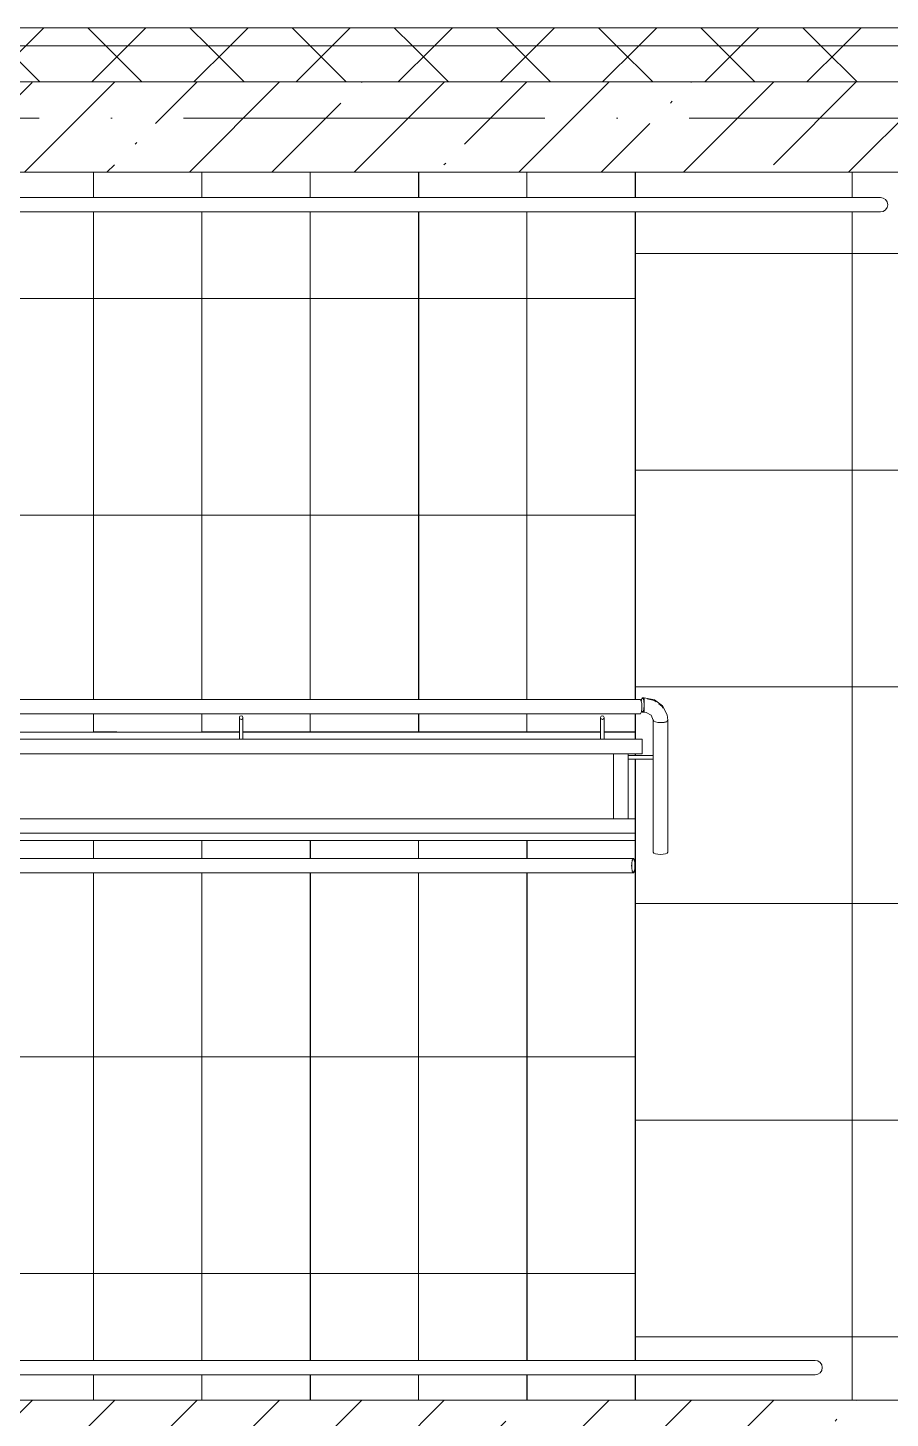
# Model space of a CAD drawing. Header units: millimetres. Extents: x -6467 to 106027, y -7090 to 195095.
# Drawn here: x 20228 to 22615, y 146645 to 150495 of the extents above; entities that cross this region are included whole.
import ezdxf

# ---------------------------------------------------------------- set-up
doc = ezdxf.new("R2010")
doc.units = ezdxf.units.MM
doc.linetypes.add('50_200_ШТРИХ_1Т_ш5_п1_п1_', pattern=[1400, 1000, -200, 0, -200])
for name, color, linetype, lineweight in [('A-WALL', 7, 'Continuous', 5), ('A-WALL-FNSH-1', 7, 'Continuous', 5), ('Ограждение', 7, 'Continuous', 9)]:
    doc.layers.add(name, color=color, linetype=linetype, lineweight=lineweight)
for name, color, linetype, lineweight, true_color in [('S-STRS-1', 7, 'Continuous', 9, 0xaaaaaa), ('S-STRS-2', 7, 'Continuous', 5, 0xbfbfbf), ('Оси-3', 7, '50_200_ШТРИХ_1Т_ш5_п1_п1_', 9, 0xaaaaaa)]:
    doc.layers.add(name, color=color, linetype=linetype, lineweight=lineweight, true_color=true_color)
pattern_1 = [(45, (109.45, 102614.03), (-228.0985, 228.0985), []), (45, (337.55, 102614.03), (-228.0985, 228.0985), [403.225, -80.645, 6.706, -73.939])]
pattern_2 = [(0, (21909.45, 148545.1), (0, 600), []), (90, (21909.45, 148545.1), (-600, 4e-14), [])]
pattern_3 = [(180, (18009.45, 148245.1), (7e-14, -600), []), (270, (18009.45, 148245.1), (600, 4e-14), [])]
pattern_4 = [(45, (109.45, 102614.03), (-141.42136, 141.42136), []), (135, (109.45, 102614.03), (-141.42136, -141.42136), [])]

# ---------------------------------------------------------------- blocks, each defined once
blk = doc.blocks.new('О_Элемент поручня_Пристенный_Двухуровневый_Труба_ГОСТ 87321 - О_Элемент поручня_Пристенный_Двухуровневый_Труба_ГОСТ 8732-78 2-21433407-АИ_План этажа Радиаторы_3')
at = {"layer": 'Ограждение'}
for p, q in [((-4640, 0), (-242, 0)), ((-242, -40), (-4640, -40))]:
    blk.add_line(p, q, dxfattribs=at)
blk.add_arc((-4640, -20), 20, 90, 270, dxfattribs=at)
blk = doc.blocks.new('О_Элемент поручня_Пристенный_Двухуровневый_Труба_ГОСТ 87321 - О_Элемент поручня_Пристенный_Двухуровневый_Труба_ГОСТ 8732-78 2-V127-АИ_План этажа Радиаторы_3')
at = {"layer": 'Ограждение'}
for p, q in [((-4640, 0), (280, 0)), ((280, -40), (-4640, -40))]:
    blk.add_line(p, q, dxfattribs=at)
blk.add_arc((280, -20), 20, 270, 90, dxfattribs=at)
blk = doc.blocks.new('О_Кронштейн_Форма Г_Круг_ГОСТ 25901 - О_Кронштейн_Форма Г_Круг_ГОСТ 2590-2006 2-25607096-АИ_План этажа Радиаторы_3')
at = {"layer": 'Ограждение'}
for p, q in [((11529.6, 57215.3), (11594.6, 57215.3)), ((11594.6, 57215.3), (11599.6, 57215.3)), ((11594.6, 57205.3), (11529.6, 57205.3)), ((11598.1, 57205.3), (11594.6, 57205.3))]:
    blk.add_line(p, q, dxfattribs=at)
blk = doc.blocks.new('О_Элемент ограждения_Обод_Труба_ГОСТ 1 - О_Элемент ограждения_Обод_Труба_ГОСТ 8645-68 2-V128-АИ_План этажа Радиаторы_3')
at = {"layer": 'Ограждение'}
for p, q in [((-180, 20), (0, 20)), ((0, 20), (0, -20)), ((0, -20), (-180, -20))]:
    blk.add_line(p, q, dxfattribs=at)
blk = doc.blocks.new('О_Элемент поручня_Маршевый_Труба_ГОСТ 1 - О_Элемент поручня_Маршевый_Труба_ГОСТ 8732-78 2-V129-АИ_План этажа Радиаторы_3')
at = {"layer": 'Ограждение'}
for p, q in [((-371.3, 40), (-6.4, 40)), ((-6.4, 0), (-371.3, 0))]:
    blk.add_line(p, q, dxfattribs=at)
for centre, start_param, end_param in [((-371.3, 20), 0, 0.261799), ((-371.3, 20), 5.834386, 6.283185), ((-6.4, 20), 4.712389, 6.283185), ((-371.3, 20), 2.917193, 3.141593), ((-371.3, 20), 3.141593, 4.712389), ((-371.3, 20), 4.712389, 5.385587), ((-6.4, 20), 3.141593, 4.712389)]:
    blk.add_ellipse(centre, major_axis=(0, 20), ratio=0.322266, start_param=start_param, end_param=end_param, dxfattribs=at)
blk = doc.blocks.new('О_Элемент поручня_Загиб_Труба_ГОСТ 1 - О_Элемент поручня_Загиб_Труба_ГОСТ 8732-78 2-V130-АИ_План этажа Радиаторы_3')
at = {"layer": 'Ограждение'}
for p, q in [((21825, 46026.1), (21825, 46025)), ((21825, 46025), (21825, 46016.9)), ((21825, 46016.2), (21825, 45999.7)), ((21825, 45999.7), (21825, 45995)), ((21825, 45995), (21825, 45991.1)), ((21825, 45991.1), (21825, 45986.1)), ((21825, 45988.6), (21825, 45990.7)), ((21825, 45987.6), (21825, 45987.7))]:
    blk.add_line(p, q, dxfattribs=at)
at = {"layer": 'Ограждение', "flags": 128}
for points in [[(21825, 46026.1), (21852.9, 46020.1), (21875.3, 46003.2), (21888, 45978.7), (21890, 45963.5)], [(21833, 46022.9), (21852.5, 46018.6), (21857.8, 46014.6)], [(21865.2, 46008.9), (21874.5, 46001.8), (21876.6, 45997.6)], [(21850, 45963.5), (21844.5, 45977.6), (21830.3, 45985.6), (21825, 45986.1)]]:
    blk.add_lwpolyline(points, dxfattribs=at)
at = {"layer": 'Ограждение'}
for start_param, end_param in [(2.879793, 3.141593), (3.141593, 4.712389), (5.295991, 5.449522), (5.546052, 5.759587), (0, 0.261799)]:
    blk.add_ellipse((21870, 45963.5), major_axis=(20, 0), ratio=0.322266, start_param=start_param, end_param=end_param, dxfattribs=at)
blk = doc.blocks.new('О_Элемент поручня_Площадочный_Одноуровневый_ГОСТ 1 - О_Элемент поручня_Площадочный_Одноуровневый_ГОСТ 8732-78 2-V131-АИ_План этажа Радиаторы_3')
at = {"layer": 'Ограждение'}
for p, q in [((4.7, 40), (0, 40)), ((0, 40), (0, 39.3)), ((0, 36), (0, 37.9)), ((0, 36), (0, 37.9)), ((0, 13.2), (0, 10)), ((0, 0.7), (0, 0)), ((0, 0), (4.7, 0))]:
    blk.add_line(p, q, dxfattribs=at)
at = {"layer": 'Ограждение', "flags": 128}
for points in [[(0, 20), (0.1, 24.5), (0.5, 28.7), (1, 32.5), (1.8, 35.6), (2.7, 38), (3.7, 39.5), (4.7, 40)], [(4.7, 40), (5.8, 39.5), (6.8, 38)], [(4.7, 0), (3.7, 0.5), (2.7, 2), (1.8, 4.4), (1, 7.5), (0.5, 11.3), (0.1, 15.5), (0, 20)], [(7.2, 35.2), (6.3, 37.3), (5.2, 38.4), (4.2, 38.4), (3.2, 37.3), (2.2, 35.2), (1.5, 32.3), (0.9, 28.6), (0.5, 24.4), (0.4, 20)], [(0.4, 20), (0.5, 15.6), (0.9, 11.4), (1.5, 7.7), (2.2, 4.8), (3.2, 2.7), (4.2, 1.6), (5.2, 1.6), (6.3, 2.7), (7.2, 4.8), (8, 7.7), (8.4, 9.9)], [(8.4, 7.5), (7.7, 4.4), (6.8, 2), (5.8, 0.5), (4.7, 0)]]:
    blk.add_lwpolyline(points, dxfattribs=at)
blk = doc.blocks.new('О_Элемент ограждения_Обод_Труба_ГОСТ 8645-68 - О_Элемент ограждения_Обод_Труба_ГОСТ 8645-68-V174-АИ_План этажа Радиаторы_3')
at = {"layer": 'Ограждение'}
for p, q in [((-3900, -20), (-3900, 20)), ((-3900, 20), (0, 20)), ((-3880, -20), (-3900, -20)), ((0, -20), (-3840, -20))]:
    blk.add_line(p, q, dxfattribs=at)
blk = doc.blocks.new('О_Элемент поручня_Маршевый_Труба_ГОСТ 8732-78 - О_Элемент поручня_Маршевый_Труба_ГОСТ 8732-78-26169632-АИ_План этажа Радиаторы_3')
at = {"layer": 'Ограждение'}
for p, q in [((-13.2, 40), (-3902.6, 40)), ((-3902.6, 0), (-13.2, 0))]:
    blk.add_line(p, q, dxfattribs=at)
at = {"layer": 'Ограждение', "flags": 128}
for points in [[(-3907.3, 20), (-3907.2, 24.5), (-3906.9, 28.7), (-3906.3, 32.5), (-3905.6, 35.6), (-3904.7, 38), (-3903.7, 39.5), (-3902.6, 40)], [(-3902.6, 40), (-3901.6, 39.5), (-3900.6, 38), (-3899.7, 35.6), (-3898.9, 32.5), (-3898.4, 28.7), (-3898, 24.5), (-3897.9, 20)], [(-8.4, 20), (-8.6, 24.5), (-8.9, 28.7), (-9.5, 32.5), (-10.2, 35.6), (-11.1, 38), (-12.1, 39.5), (-13.2, 40)], [(-3902.6, 0), (-3903.7, 0.5), (-3904.7, 2), (-3905.6, 4.4), (-3906.3, 7.5), (-3906.9, 11.3), (-3907.2, 15.5), (-3907.3, 20)], [(-3901.1, 37.3), (-3902.1, 38.4), (-3903.1, 38.4), (-3904.2, 37.3), (-3905.1, 35.2), (-3905.9, 32.3), (-3906.5, 28.6), (-3906.9, 24.4), (-3907, 20)], [(-3907, 20), (-3906.9, 15.6), (-3906.5, 11.4), (-3905.9, 7.7), (-3905.1, 4.8), (-3904.2, 2.7), (-3903.1, 1.6), (-3902.1, 1.6), (-3901.1, 2.7)], [(-3897.9, 20), (-3898, 15.5), (-3898.4, 11.3), (-3898.9, 7.5), (-3899.7, 4.4), (-3900.6, 2), (-3901.6, 0.5), (-3902.6, 0)], [(-3898.2, 20), (-3898.4, 24.4), (-3898.7, 28.6), (-3899.3, 32.3), (-3900.1, 35.2)], [(-3900.1, 4.8), (-3899.3, 7.7), (-3898.7, 11.4), (-3898.4, 15.6), (-3898.2, 20)], [(-13.2, 0), (-12.1, 0.5), (-11.1, 2), (-10.2, 4.4), (-9.5, 7.5), (-8.9, 11.3), (-8.6, 15.5), (-8.4, 20)]]:
    blk.add_lwpolyline(points, dxfattribs=at)
blk = doc.blocks.new('О_Элемент ограждения_Обод_Труба_ГОСТ 8645-68 - О_Элемент ограждения_Обод_Труба_ГОСТ 8645-68-26169631-АИ_План этажа Радиаторы_3')
at = {"layer": 'Ограждение'}
for p, q in [((-3900, -20), (-3900, 20)), ((-3900, 20), (0, 20)), ((0, 20), (0, -20)), ((0, -20), (-3900, -20))]:
    blk.add_line(p, q, dxfattribs=at)
blk = doc.blocks.new('О_Кронштейн_Форма Г_Круг_ГОСТ 2590-2006 - О_Кронштейн_Форма Г_Круг_ГОСТ 2590-2006-18969516-АИ_План этажа Радиаторы_3')
at = {"layer": 'Ограждение'}
for p, q in [((99489.3, 83565.7), (99489.3, 83600.7)), ((99499.3, 83600.7), (99499.3, 83565.7))]:
    blk.add_line(p, q, dxfattribs=at)
at = {"layer": 'Ограждение', "flags": 128}
for points in [[(99489.3, 83540.7), (99489.3, 83546.8), (99489.3, 83562.2), (99489.3, 83565.7)], [(99499.3, 83565.7), (99499.3, 83549.3), (99499.3, 83540.9), (99499.3, 83540.7)]]:
    blk.add_lwpolyline(points, dxfattribs=at)
at = {"layer": 'Ограждение'}
for start, end in [(90, 270), (270, 90)]:
    blk.add_arc((99494.3, 83540.7), 5, start, end, dxfattribs=at)
blk = doc.blocks.new('О_Кронштейн_Форма Г_Круг_ГОСТ 2590-2006 - О_Кронштейн_Форма Г_Круг_ГОСТ 2590-2006-V313-АИ_План этажа Радиаторы_3')
at = {"layer": 'Ограждение'}
for p, q in [((17923.9, 45911), (17923.9, 45946)), ((17933.9, 45946), (17933.9, 45911))]:
    blk.add_line(p, q, dxfattribs=at)
at = {"layer": 'Ограждение', "flags": 128}
for points in [[(17923.9, 45946), (17923.9, 45962.4), (17923.9, 45970.8), (17923.9, 45971)], [(17933.9, 45971), (17933.9, 45964.9), (17933.9, 45949.6), (17933.9, 45946)]]:
    blk.add_lwpolyline(points, dxfattribs=at)
at = {"layer": 'Ограждение'}
for start, end in [(150, 195), (285, 45), (225, 240)]:
    blk.add_arc((17928.9, 45971), 5, start, end, dxfattribs=at)

msp = doc.modelspace()

# ---------------------------------------------------------------- hatches: boundary and pattern name
at = {"layer": 'A-WALL'}
h = msp.add_hatch(dxfattribs=at)
h.set_pattern_fill('FP_122', color=256, style=0, pattern_type=2)
h.set_pattern_definition(pattern_4)
h.paths.add_polyline_path([(23759.4, 150445.1), (23759.4, 150495.1), (15846.4, 150495.1), (15846.4, 150445.1), (23659.4, 150445.1)])
h.paths.add_polyline_path([(13628, 150445.1), (14971.4, 150445.1), (14971.4, 150495.1), (13574.4, 150495.1), (13574.4, 150445.1)])
h.paths.add_polyline_path([(11874.4, 150445.1), (11874.4, 150495.1), (7469.4, 150495.1), (7469.4, 150445.1), (11146.7, 150445.1)])
h.paths.add_polyline_path([(5769.4, 150445.1), (5769.4, 150495.1), (-2440.6, 150495.1), (-2440.6, 150445.1), (2875.9, 150445.1)])
h = msp.add_hatch(dxfattribs=at)
h.set_pattern_fill('FP_122', color=256, style=0, pattern_type=2)
h.set_pattern_definition(pattern_4)
h.paths.add_polyline_path([(22725.8, 150345.1), (23659.4, 150345.1), (23659.4, 150445.1), (15846.4, 150445.1), (15846.4, 150345.1), (16109.2, 150345.1)])
h.paths.add_polyline_path([(14971.4, 150345.1), (14971.4, 150445.1), (13574.4, 150445.1), (13574.4, 150345.1), (14455, 150345.1)])
h.paths.add_polyline_path([(11874.4, 150345.1), (11874.4, 150445.1), (7469.4, 150445.1), (7469.4, 150345.1), (11146.7, 150345.1)])
h.paths.add_polyline_path([(5769.4, 150345.1), (5769.4, 150445.1), (-2340.6, 150445.1), (-2340.6, 150345.1), (2875.9, 150345.1)])
h = msp.add_hatch(dxfattribs=at)
h.set_pattern_fill('FP_1', color=256, style=0, pattern_type=2)
h.set_pattern_definition(pattern_1)
h.paths.add_polyline_path([(23409.4, 150095.1), (23659.4, 150095.1), (23659.4, 150345.1), (15909.4, 150345.1), (15909.4, 150095.1), (22725.8, 150095.1)])
h.paths.add_polyline_path([(14909.4, 150095.1), (14909.4, 150345.1), (14709.4, 150345.1), (14709.4, 150095.1)])
h = msp.add_hatch(dxfattribs=at)
h.set_pattern_fill('FP_1', color=256, style=0, pattern_type=2)
h.set_pattern_definition(pattern_1)
h.paths.add_polyline_path([(22725.8, 146445.1), (23159.4, 146445.1), (23159.4, 146695.1), (14709.4, 146695.1), (14709.4, 146445.1), (19417.5, 146445.1)])
at = {"layer": 'S-STRS-2'}
h = msp.add_hatch(dxfattribs=at)
h.set_pattern_fill('FP_24', color=256, style=0, pattern_type=2)
h.set_pattern_definition(pattern_2)
h.paths.add_polyline_path([(20109.4, 148545.1), (20409.4, 148546.9), (20409.4, 148595.1), (20109.4, 148595.1)])
h.paths.add_polyline_path([(20109.4, 148635.1), (20409.4, 148635.1), (20409.4, 149985.1), (20109.4, 149985.1), (20109.4, 148698.3)])
h.paths.add_polyline_path([(20409.4, 150025.1), (20409.4, 150095.1), (20109.4, 150095.1), (20109.4, 150025.1)])
h = msp.add_hatch(dxfattribs=at)
h.set_pattern_fill('FP_24', color=256, style=0, pattern_type=2)
h.set_pattern_definition(pattern_2)
h.paths.add_polyline_path([(20409.4, 148545.1), (20709.4, 148546.9), (20709.4, 148595.1), (20409.4, 148595.1)])
h.paths.add_polyline_path([(20409.4, 148635.1), (20709.4, 148635.1), (20709.4, 149985.1), (20409.4, 149985.1), (20409.4, 148698.3)])
h.paths.add_polyline_path([(20409.4, 150025.1), (20709.4, 150025.1), (20709.4, 150095.1), (20409.4, 150095.1)])
h = msp.add_hatch(dxfattribs=at)
h.set_pattern_fill('FP_24', color=256, style=0, pattern_type=2)
h.set_pattern_definition(pattern_2)
h.paths.add_polyline_path([(20823.2, 148545.1), (21009.4, 148545.1), (21009.4, 148595.1), (20709.4, 148595.1), (20709.4, 148545.1), (20813.6, 148545.1), (20814.9, 148560.1), (20823.2, 148560.1)])
h.paths.add_polyline_path([(20818.4, 148569.1), (20814.1, 148571.3), (20814.9, 148575), (20822.7, 148571.3), (20820.9, 148569.1), (20818.6, 148569.1)])
h.paths.add_polyline_path([(20818.4, 148580.1), (20814.1, 148585), (20818.4, 148590.1), (20821.6, 148587.9), (20818.8, 148580.9)])
h.paths.add_polyline_path([(20709.4, 148635.1), (21009.4, 148635.1), (21009.4, 149985.1), (20709.4, 149985.1), (20709.4, 148762)])
h.paths.add_polyline_path([(20709.4, 150025.1), (21009.4, 150025.1), (21009.4, 150095.1), (20709.4, 150095.1)])
h = msp.add_hatch(dxfattribs=at)
h.set_pattern_fill('FP_24', color=256, style=0, pattern_type=2)
h.set_pattern_definition(pattern_2)
h.paths.add_polyline_path([(21009.4, 148545.1), (21309.4, 148545.1), (21309.4, 148595.1), (21009.4, 148595.1)])
h.paths.add_polyline_path([(21009.4, 148635.1), (21309.4, 148635.1), (21309.4, 149985.1), (21009.4, 149985.1), (21009.4, 148762)])
h.paths.add_polyline_path([(21309.4, 150025.1), (21309.4, 150095.1), (21009.4, 150095.1), (21009.4, 150025.1)])
h = msp.add_hatch(dxfattribs=at)
h.set_pattern_fill('FP_24', color=256, style=0, pattern_type=2)
h.set_pattern_definition(pattern_2)
h.paths.add_polyline_path([(21309.4, 148545.1), (21609.4, 148545.1), (21609.4, 148595.1), (21309.4, 148595.1)])
h.paths.add_polyline_path([(21609.4, 148635.1), (21609.4, 149985.1), (21309.4, 149985.1), (21309.4, 148635.1), (21485.2, 148635.1)])
h.paths.add_polyline_path([(21309.4, 150025.1), (21609.4, 150025.1), (21609.4, 150095.1), (21309.4, 150095.1)])
h = msp.add_hatch(dxfattribs=at)
h.set_pattern_fill('FP_24', color=256, style=0, pattern_type=2)
h.set_pattern_definition(pattern_2)
h.paths.add_polyline_path([(21909.4, 148545.1), (21909.4, 148595.1), (21609.4, 148595.1), (21609.4, 148545.1), (21813.6, 148545.1), (21814.9, 148560.1), (21823.2, 148560.1), (21823.2, 148545.1), (21898.7, 148545.1)])
h.paths.add_polyline_path([(21818.4, 148569.1), (21814.1, 148571.3), (21814.9, 148575), (21822.7, 148571.3), (21820.9, 148569.1), (21818.6, 148569.1)])
h.paths.add_polyline_path([(21818.4, 148580.1), (21814.1, 148585), (21818.4, 148590.1), (21821.6, 148587.9), (21818.8, 148580.9)])
h.paths.add_polyline_path([(21898.7, 148635.1), (21909.4, 148635.1), (21909.4, 149985.1), (21609.4, 149985.1), (21609.4, 148635.1)])
h.paths.add_polyline_path([(21609.4, 150025.1), (21909.4, 150025.1), (21909.4, 150095.1), (21609.4, 150095.1)])
h = msp.add_hatch(dxfattribs=at)
h.set_pattern_fill('FP_23', color=256, style=0, pattern_type=2)
h.set_pattern_definition([(180, (21909.45, 147470.1), (7e-14, -600), []), (270, (21909.45, 147470.1), (600, 4e-14), [])])
h.paths.add_polyline_path([(21946.9, 148636.7), (21946.9, 148638.7), (21953.5, 148636.8), (21949.2, 148636.3)])
h.paths.add_polyline_path([(21909.4, 146695.1), (23409.4, 146695.1), (23409.4, 150095.1), (21909.4, 150095.1), (21909.4, 150025.1), (22593.6, 150024.4), (22598.4, 150022.4), (22607.7, 150010.3), (22605.7, 149995.1), (22593.6, 149985.8), (22588.4, 149985.1), (21909.4, 149985.1), (21909.4, 148635.1), (21925.2, 148633.1), (21927, 148634.4), (21928.3, 148635), (21934.4, 148635.4), (21934.4, 148639.1), (21961, 148631.8), (21977.7, 148621), (21989.6, 148606.3), (21995.5, 148593.2), (21998.7, 148576.1), (21999.4, 148571.3), (21997.5, 148209.9), (21988.1, 148206.8), (21969.4, 148207.1), (21960.1, 148211), (21959.4, 148212.7), (21961.6, 148583.2), (21961.6, 148585.5), (21957.4, 148590.5), (21952.4, 148594.8), (21943.8, 148600.1), (21940.8, 148603), (21935.9, 148604.7), (21927.2, 148604.9), (21924.2, 148595.6), (21918.9, 148595.1), (21909.4, 148595.1), (21909.4, 148525.1), (21928.4, 148525.1), (21928.4, 148485.1), (21909.4, 148485.1), (21909.4, 148479.9), (21954.4, 148478.6), (21954.4, 148470.3), (21909.4, 148470.3), (21909.4, 146805.1), (22412.6, 146804.4), (22421.6, 146799.2), (22426.7, 146790.3), (22424.7, 146775.1), (22412.6, 146765.8), (22407.4, 146765.1), (21909.4, 146765.1)])
h.paths.add_polyline_path([(21946.4, 148600.1), (21943.8, 148602), (21945.8, 148600.5)])
h = msp.add_hatch(dxfattribs=at)
h.set_pattern_fill('FP_25', color=256, style=0, pattern_type=2)
h.set_pattern_definition(pattern_3)
h.paths.add_polyline_path([(20109.4, 146695.1), (20409.4, 146695.1), (20409.4, 146765.1), (20109.4, 146765.1)])
h.paths.add_polyline_path([(20409.4, 146805.1), (20409.4, 148155.1), (20109.4, 148155.1), (20109.4, 146805.1), (20244.6, 146805.1)])
h.paths.add_polyline_path([(20109.4, 148195.1), (20409.4, 148195.1), (20409.4, 148245.1), (20109.4, 148245.1)])
h = msp.add_hatch(dxfattribs=at)
h.set_pattern_fill('FP_25', color=256, style=0, pattern_type=2)
h.set_pattern_definition(pattern_3)
h.paths.add_polyline_path([(20409.4, 146695.1), (20709.4, 146695.1), (20709.4, 146765.1), (20409.4, 146765.1)])
h.paths.add_polyline_path([(20409.4, 146805.1), (20709.4, 146805.1), (20709.4, 148155.1), (20409.4, 148155.1), (20409.4, 148058.9)])
h.paths.add_polyline_path([(20409.4, 148195.1), (20709.4, 148195.1), (20709.4, 148245.1), (20409.4, 148245.1)])
h = msp.add_hatch(dxfattribs=at)
h.set_pattern_fill('FP_25', color=256, style=0, pattern_type=2)
h.set_pattern_definition(pattern_3)
h.paths.add_polyline_path([(20709.4, 146695.1), (21009.4, 146695.1), (21009.4, 146765.1), (20709.4, 146765.1)])
h.paths.add_polyline_path([(21009.4, 146805.1), (21009.4, 148155.1), (20709.4, 148155.1), (20709.4, 146805.1)])
h.paths.add_polyline_path([(20709.4, 148195.1), (21009.4, 148195.1), (21009.4, 148245.1), (20709.4, 148245.1)])
h = msp.add_hatch(dxfattribs=at)
h.set_pattern_fill('FP_25', color=256, style=0, pattern_type=2)
h.set_pattern_definition(pattern_3)
h.paths.add_polyline_path([(21309.4, 146695.1), (21309.4, 146765.1), (21009.4, 146765.1), (21009.4, 146695.1), (21071.7, 146695.1)])
h.paths.add_polyline_path([(21071.7, 146805.1), (21309.4, 146805.1), (21309.4, 148155.1), (21009.4, 148155.1), (21009.4, 146805.1)])
h.paths.add_polyline_path([(21309.4, 148195.1), (21309.4, 148245.1), (21009.4, 148245.1), (21009.4, 148195.1), (21071.7, 148195.1)])
h = msp.add_hatch(dxfattribs=at)
h.set_pattern_fill('FP_25', color=256, style=0, pattern_type=2)
h.set_pattern_definition(pattern_3)
h.paths.add_polyline_path([(21309.4, 146695.1), (21609.4, 146695.1), (21609.4, 146765.1), (21309.4, 146765.1)])
h.paths.add_polyline_path([(21309.4, 146805.1), (21609.4, 146805.1), (21609.4, 148155.1), (21309.4, 148155.1), (21309.4, 148058.9)])
h.paths.add_polyline_path([(21309.4, 148195.1), (21609.4, 148195.1), (21609.4, 148245.1), (21309.4, 148245.1)])
h = msp.add_hatch(dxfattribs=at)
h.set_pattern_fill('FP_25', color=256, style=0, pattern_type=2)
h.set_pattern_definition(pattern_3)
h.paths.add_polyline_path([(21609.4, 146695.1), (21909.4, 146695.1), (21909.4, 146765.1), (21609.4, 146765.1)])
h.paths.add_polyline_path([(21609.4, 146805.1), (21909.4, 146805.1), (21908, 148245.1), (21609.4, 148245.1), (21609.4, 148195.1), (21905, 148193.1), (21907.4, 148187.4), (21908.4, 148170.6), (21905, 148157.1), (21899.9, 148155.1), (21609.4, 148155.1), (21609.4, 148058.9)])

# ---------------------------------------------------------------- linework, layer by layer
at = {"layer": 'A-WALL'}
for p, q in [((23809.4, 150495.1), (15846.4, 150495.1)), ((23759.4, 150445.1), (15846.4, 150445.1)), ((15909.4, 150095.1), (23409.4, 150095.1)), ((23159.4, 146695.1), (14709.4, 146695.1))]:
    msp.add_line(p, q, dxfattribs=at)
at = {"layer": 'A-WALL-FNSH-1'}
msp.add_line((15846.4, 150345.1), (23659.4, 150345.1), dxfattribs=at)
at = {"layer": 'S-STRS-1'}
for p, q in [((20409.4, 150025.1), (20409.4, 150095.1)), ((20409.4, 150025.1), (20409.4, 150095.1)), ((20709.4, 150025.1), (20709.4, 150095.1)), ((20709.4, 150025.1), (20709.4, 150095.1)), ((21009.4, 150025.1), (21009.4, 150095.1)), ((21009.4, 150025.1), (21009.4, 150095.1)), ((21309.4, 150025.1), (21309.4, 150095.1)), ((21309.4, 150025.1), (21309.4, 150095.1)), ((21609.4, 150025.1), (21609.4, 150095.1)), ((21609.4, 150025.1), (21609.4, 150095.1)), ((21909.4, 150025.1), (21909.4, 150095.1)), ((21909.4, 150025.1), (21909.4, 150095.1)), ((20409.4, 148634.6), (20409.4, 149985.1)), ((20409.4, 148634.6), (20409.4, 149985.1)), ((20709.4, 148634.6), (20709.4, 149985.1)), ((20709.4, 148634.6), (20709.4, 149985.1)), ((21009.4, 148634.6), (21009.4, 149985.1)), ((21009.4, 148634.6), (21009.4, 149985.1)), ((21309.4, 148634.6), (21309.4, 149985.1)), ((21309.4, 148634.6), (21309.4, 149985.1)), ((21609.4, 148634.6), (21609.4, 149985.1)), ((21609.4, 148634.6), (21609.4, 149985.1)), ((21909.4, 148635.1), (21909.4, 149985.1)), ((21909.4, 148635.1), (21909.4, 149985.1)), ((20409.4, 148545.1), (20409.4, 148595.6)), ((20409.4, 148545.1), (20409.4, 148595.6)), ((20709.4, 148545.1), (20709.4, 148595.6)), ((20709.4, 148545.1), (20709.4, 148595.6)), ((21009.4, 148545.1), (21009.4, 148595.6)), ((21009.4, 148545.1), (21009.4, 148595.6)), ((21309.4, 148545.1), (21309.4, 148595.6)), ((21309.4, 148545.1), (21309.4, 148595.6)), ((21609.4, 148545.1), (21609.4, 148595.6)), ((21609.4, 148545.1), (21609.4, 148595.6)), ((21909.4, 148545.1), (21909.4, 148595.1)), ((21909.4, 148545.1), (21909.4, 148595.1)), ((20409.4, 148545.1), (20109.4, 148545.1)), ((20709.4, 148545.1), (20409.4, 148545.1)), ((20814.2, 148545.1), (20709.4, 148545.1)), ((21009.4, 148545.1), (20822.7, 148545.1)), ((21309.4, 148545.1), (21009.4, 148545.1)), ((21609.4, 148545.1), (21309.4, 148545.1)), ((21814.2, 148545.1), (21609.4, 148545.1)), ((21909.4, 148545.1), (21822.7, 148545.1)), ((21909.4, 148545.1), (21909.4, 148525.1)), ((21909.4, 148485.1), (21909.4, 148479.4)), ((21909.4, 148471), (21909.4, 148305.1)), ((21909.4, 148265.1), (21909.4, 148245.1)), ((20109.4, 148245.1), (20409.4, 148245.1)), ((20409.4, 148245.1), (20709.4, 148245.1)), ((20409.4, 148245.1), (20409.4, 148194.6)), ((20409.4, 148245.1), (20409.4, 148194.6)), ((20709.4, 148245.1), (21009.4, 148245.1)), ((20709.4, 148245.1), (20709.4, 148194.1)), ((20709.4, 148245.1), (20709.4, 148194.1)), ((21009.4, 148245.1), (21309.4, 148245.1)), ((21009.4, 148245.1), (21009.4, 148194.3)), ((21009.4, 148245.1), (21009.4, 148194.3)), ((21309.4, 148245.1), (21609.4, 148245.1)), ((21309.4, 148245.1), (21309.4, 148194.4)), ((21309.4, 148245.1), (21309.4, 148194.4)), ((21609.4, 148245.1), (21909.4, 148245.1)), ((21609.4, 148245.1), (21609.4, 148194.5)), ((21609.4, 148245.1), (21609.4, 148194.5)), ((21909.4, 148245.1), (21909.4, 146805.1)), ((21909.4, 148245.1), (21909.4, 146805.1)), ((20409.4, 148155.6), (20409.4, 146805.1)), ((20409.4, 148155.6), (20409.4, 146805.1)), ((20709.4, 148156.1), (20709.4, 146805.1)), ((20709.4, 148156.1), (20709.4, 146805.1)), ((21009.4, 148155.9), (21009.4, 146805.1)), ((21009.4, 148155.9), (21009.4, 146805.1)), ((21309.4, 148155.8), (21309.4, 146805.1)), ((21309.4, 148155.8), (21309.4, 146805.1)), ((21609.4, 148155.7), (21609.4, 146805.1)), ((21609.4, 148155.7), (21609.4, 146805.1)), ((20409.4, 146765.1), (20409.4, 146695.1)), ((20409.4, 146765.1), (20409.4, 146695.1)), ((20709.4, 146765.1), (20709.4, 146695.1)), ((20709.4, 146765.1), (20709.4, 146695.1)), ((21009.4, 146765.1), (21009.4, 146695.1)), ((21009.4, 146765.1), (21009.4, 146695.1)), ((21309.4, 146765.1), (21309.4, 146695.1)), ((21309.4, 146765.1), (21309.4, 146695.1)), ((21609.4, 146765.1), (21609.4, 146695.1)), ((21609.4, 146765.1), (21609.4, 146695.1)), ((21909.4, 146765.1), (21909.4, 146695.1)), ((21909.4, 146765.1), (21909.4, 146695.1))]:
    msp.add_line(p, q, dxfattribs=at)
at = {"layer": 'Оси-3'}
msp.add_line((25859.4, 150245.1), (-5157.9, 150245.1), dxfattribs=at)

# ---------------------------------------------------------------- block references
at = {"layer": 'Ограждение'}
for name, p in [('О_Элемент поручня_Пристенный_Двухуровневый_Труба_ГОСТ 87321 - О_Элемент поручня_Пристенный_Двухуровневый_Труба_ГОСТ 8732-78 2-V127-АИ_План этажа Радиаторы_3', (22308.4, 150025.1)), ('О_Элемент поручня_Маршевый_Труба_ГОСТ 8732-78 - О_Элемент поручня_Маршевый_Труба_ГОСТ 8732-78-26169632-АИ_План этажа Радиаторы_3', (21936.3, 148595.1)), ('О_Элемент поручня_Загиб_Труба_ГОСТ 1 - О_Элемент поручня_Загиб_Труба_ГОСТ 8732-78 2-V130-АИ_План этажа Радиаторы_3', (109.4, 102614)), ('О_Кронштейн_Форма Г_Круг_ГОСТ 2590-2006 - О_Кронштейн_Форма Г_Круг_ГОСТ 2590-2006-V313-АИ_План этажа Радиаторы_3', (2889.4, 102614)), ('О_Элемент ограждения_Обод_Труба_ГОСТ 8645-68 - О_Элемент ограждения_Обод_Труба_ГОСТ 8645-68-26169631-АИ_План этажа Радиаторы_3', (21928.4, 148505.1)), ('О_Кронштейн_Форма Г_Круг_ГОСТ 25901 - О_Кронштейн_Форма Г_Круг_ГОСТ 2590-2006 2-25607096-АИ_План этажа Радиаторы_3', (10359.9, 91264.8))]:
    msp.add_blockref(name, p, dxfattribs=at)
for name, p, rotation in [('О_Элемент поручня_Площадочный_Одноуровневый_ГОСТ 1 - О_Элемент поручня_Площадочный_Одноуровневый_ГОСТ 8732-78 2-V131-АИ_План этажа Радиаторы_3', (21934.4, 148640.1), 180), ('О_Кронштейн_Форма Г_Круг_ГОСТ 2590-2006 - О_Кронштейн_Форма Г_Круг_ГОСТ 2590-2006-18969516-АИ_План этажа Радиаторы_3', (120312.7, 232125.8), 180), ('О_Кронштейн_Форма Г_Круг_ГОСТ 2590-2006 - О_Кронштейн_Форма Г_Круг_ГОСТ 2590-2006-18969516-АИ_План этажа Радиаторы_3', (121312.7, 232125.8), 180), ('О_Элемент поручня_Маршевый_Труба_ГОСТ 1 - О_Элемент поручня_Маршевый_Труба_ГОСТ 8732-78 2-V129-АИ_План этажа Радиаторы_3', (21959.4, 148206.2), 269.9999999999999), ('О_Элемент ограждения_Обод_Труба_ГОСТ 1 - О_Элемент ограждения_Обод_Труба_ГОСТ 8645-68 2-V128-АИ_План этажа Радиаторы_3', (21869.4, 148305.1), 269.9999999999999), ('О_Элемент ограждения_Обод_Труба_ГОСТ 8645-68 - О_Элемент ограждения_Обод_Труба_ГОСТ 8645-68-V174-АИ_План этажа Радиаторы_3', (18009.4, 148285.1), 180), ('О_Элемент поручня_Маршевый_Труба_ГОСТ 8732-78 - О_Элемент поручня_Маршевый_Труба_ГОСТ 8732-78-26169632-АИ_План этажа Радиаторы_3', (18001.6, 148195.1), 180), ('О_Элемент поручня_Пристенный_Двухуровневый_Труба_ГОСТ 87321 - О_Элемент поручня_Пристенный_Двухуровневый_Труба_ГОСТ 8732-78 2-21433407-АИ_План этажа Радиаторы_3', (17767.4, 146765.1), 180)]:
    msp.add_blockref(name, p, dxfattribs=dict(at, rotation=rotation))

doc.saveas('drawing.dxf')
